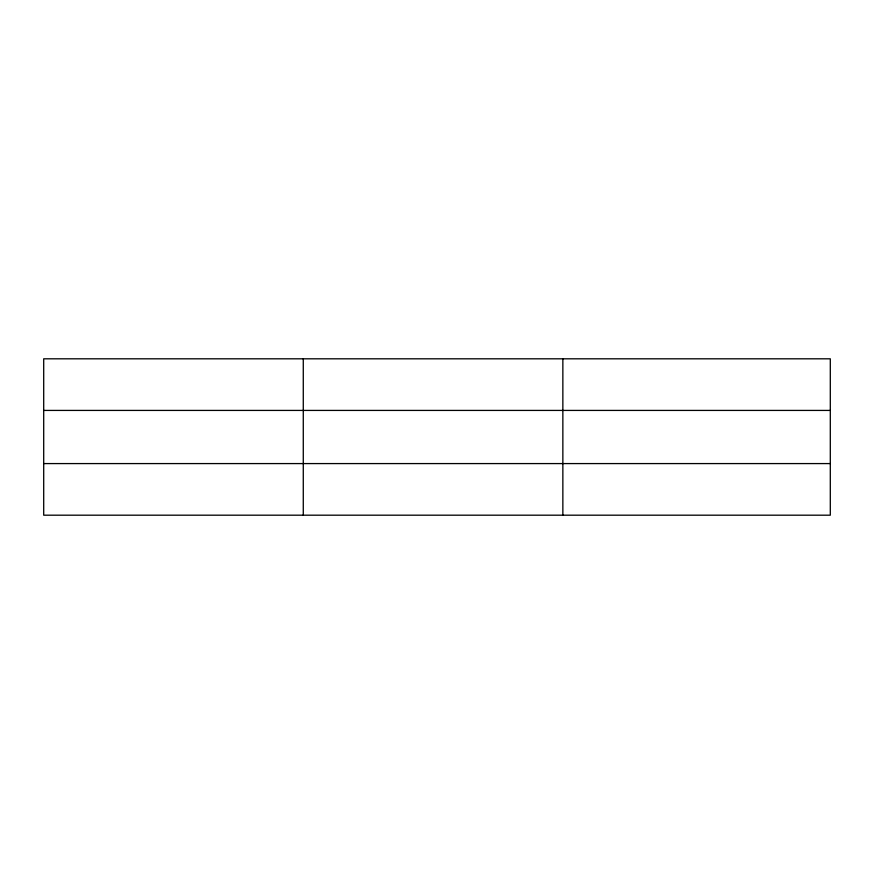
<?xml version="1.0" encoding="UTF-8"?>
<svg xmlns="http://www.w3.org/2000/svg" width="874" height="874" viewBox="0 0 874 874"><rect width="100%" height="100%" fill="white"/><g stroke="black" fill="none" stroke-linecap="round" stroke-linejoin="round"><path stroke-width="1.31" d="M303.278 358.81L303.278 515.19M562.856 358.81L562.856 515.19M830.3 410.419L830.3 358.81L43.7 358.81L43.7 515.19L830.3 515.19L830.3 410.419L43.7 410.419M43.7 463.581L830.3 463.581"/></g></svg>
